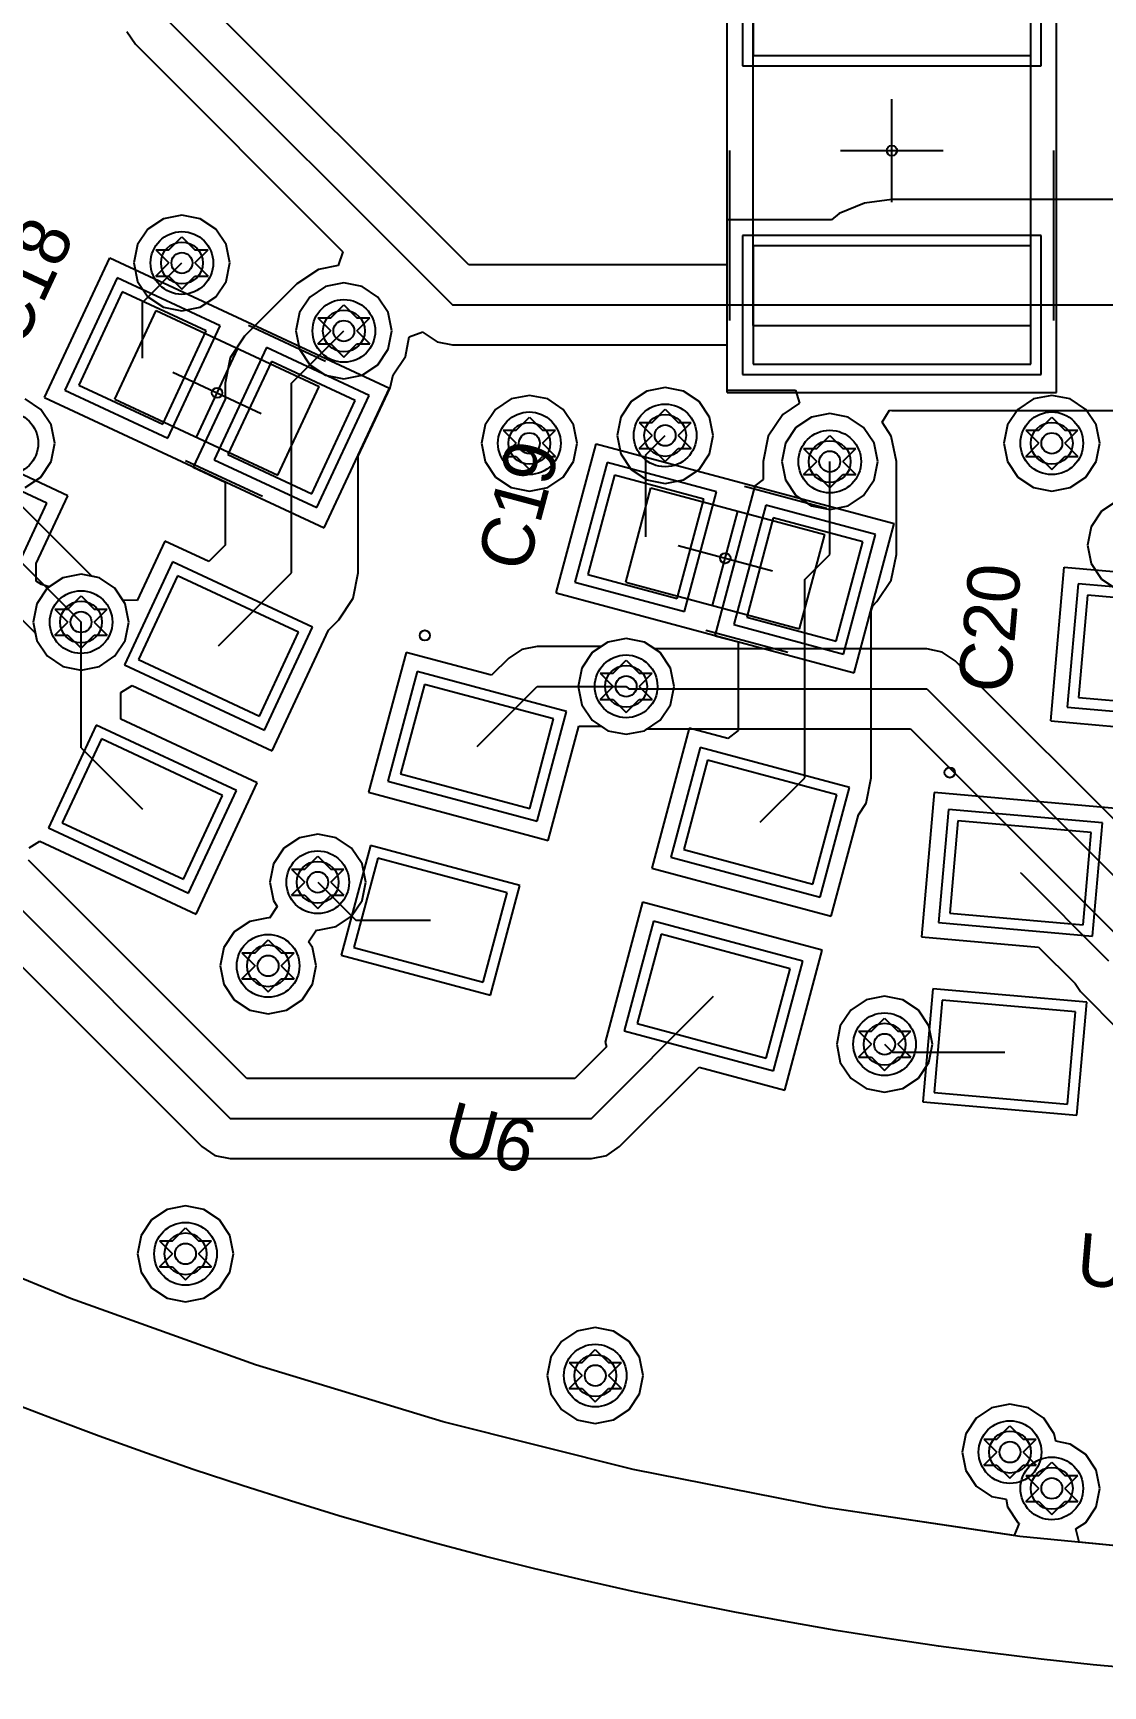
# Model space of a CAD drawing. Header units: millimetres. Extents: x 7.3 to 18.4, y 2.4 to 9.4.
# Drawn here: x 8.81 to 9.22, y 2.524 to 3.157 of the extents above; entities that cross this region are included whole.
import ezdxf

# ---------------------------------------------------------------- set-up
doc = ezdxf.new("R2010")
doc.units = ezdxf.units.MM
doc.header["$MEASUREMENT"] = 0
for name, color, linetype in [('BottomLayer', 5, 'Continuous'), ('BottomSolder', 6, 'Continuous'), ('DrillDrawing', 1, 'Continuous'), ('Mechanical1', 6, 'Continuous'), ('Mechanical13', 56, 'Continuous'), ('Mechanical15', 56, 'Continuous'), ('MidLayer1', 16, 'Continuous'), ('MidLayer2', 76, 'Continuous'), ('MultiLayer', 9, 'Continuous'), ('TopLayer', 1, 'Continuous'), ('TopOverlay', 2, 'Continuous'), ('TopPaste', 8, 'Continuous'), ('TopSolder', 216, 'Continuous'), ('ViaHoleLayer', 16, 'Continuous')]:
    doc.layers.add(name, color=color, linetype=linetype)

msp = doc.modelspace()

# ---------------------------------------------------------------- linework, layer by layer
at = {"layer": 'BottomLayer'}
for p, q in [((8.83248, 2.94911), (8.66302, 3.11857)), ((8.6522, 3.10776), (8.82839, 2.93157)), ((8.64749, 3.09085), (8.81085, 2.92749)), ((8.91602, 3.05598), (8.91204, 3.05002)), ((8.92198, 3.05996), (8.91602, 3.05598)), ((8.929, 3.06135), (8.92198, 3.05996)), ((8.93602, 3.05996), (8.929, 3.06135)), ((8.94198, 3.05598), (8.93602, 3.05996)), ((8.94596, 3.05002), (8.94198, 3.05598)), ((8.91204, 3.05002), (8.91065, 3.043)), ((8.94735, 3.043), (8.94596, 3.05002)), ((8.91065, 3.043), (8.91204, 3.03598)), ((8.94596, 3.03598), (8.94735, 3.043)), ((8.91204, 3.03598), (8.91602, 3.03002)), ((8.94198, 3.03002), (8.94596, 3.03598)), ((8.91602, 3.03002), (8.92198, 3.02604)), ((8.92198, 3.02604), (8.929, 3.02465)), ((8.929, 3.02465), (8.93602, 3.02604)), ((8.93602, 3.02604), (8.94198, 3.03002)), ((9.115, 3.01135), (9.10798, 3.00996)), ((9.12202, 3.00996), (9.115, 3.01135)), ((9.10202, 3.00598), (9.09804, 3.00002)), ((9.10798, 3.00996), (9.10202, 3.00598)), ((9.12798, 3.00598), (9.12202, 3.00996)), ((9.13196, 3.00002), (9.12798, 3.00598)), ((9.09804, 3.00002), (9.09665, 2.993)), ((9.13335, 2.993), (9.13196, 3.00002)), ((9.09665, 2.993), (9.09804, 2.98598)), ((9.13196, 2.98598), (9.13335, 2.993)), ((9.09804, 2.98598), (9.10202, 2.98002)), ((9.12798, 2.98002), (9.13196, 2.98598)), ((9.10202, 2.98002), (9.10798, 2.97604)), ((9.12202, 2.97604), (9.12798, 2.98002)), ((9.10798, 2.97604), (9.115, 2.97465)), ((9.115, 2.97465), (9.12202, 2.97604)), ((8.83541, 2.94853), (8.83248, 2.94911)), ((8.84136, 2.94455), (8.83541, 2.94853)), ((8.84534, 2.9386), (8.84136, 2.94455)), ((8.84674, 2.93157), (8.84534, 2.9386)), ((8.84534, 2.92455), (8.84674, 2.93157)), ((8.81085, 2.92749), (8.81143, 2.92455)), ((8.81143, 2.92455), (8.81541, 2.9186)), ((8.84136, 2.9186), (8.84534, 2.92455)), ((9.03002, 2.92392), (9.02407, 2.91995)), ((9.03705, 2.92532), (9.03002, 2.92392)), ((9.04407, 2.92392), (9.03705, 2.92532)), ((9.04803, 2.92128), (9.04407, 2.92392)), ((8.81541, 2.9186), (8.82136, 2.91462)), ((8.83541, 2.91462), (8.84136, 2.9186)), ((9.02407, 2.91995), (9.02009, 2.91399)), ((9.1522, 2.92128), (9.04803, 2.92128)), ((9.15806, 2.92011), (9.1522, 2.92128)), ((9.16302, 2.9168), (9.15806, 2.92011)), ((9.24586, 2.83396), (9.16302, 2.9168)), ((8.82136, 2.91462), (8.82839, 2.91322)), ((8.82839, 2.91322), (8.83541, 2.91462)), ((9.02009, 2.91399), (9.01869, 2.90697)), ((9.01869, 2.90697), (9.02009, 2.89995)), ((9.03705, 2.90697), (9.03803, 2.90598)), ((9.03803, 2.90598), (9.1522, 2.90598)), ((9.1522, 2.90598), (9.24177, 2.81642)), ((9.02009, 2.89995), (9.02407, 2.89399)), ((9.02407, 2.89399), (9.03002, 2.89001)), ((9.03002, 2.89001), (9.03705, 2.88862)), ((9.03705, 2.88862), (9.04407, 2.89001)), ((9.04407, 2.89001), (9.04508, 2.89069)), ((9.04508, 2.89069), (9.14587, 2.89069)), ((9.14587, 2.89069), (9.22423, 2.81233)), ((8.8244, 2.67264), (8.75503, 2.70137)), ((8.89511, 2.64734), (8.8244, 2.67264)), ((8.96696, 2.62554), (8.89511, 2.64734)), ((9.0398, 2.6073), (8.96696, 2.62554)), ((9.11345, 2.59265), (9.0398, 2.6073)), ((9.18773, 2.58163), (9.11345, 2.59265)), ((9.26245, 2.57427), (9.18773, 2.58163))]:
    msp.add_line(p, q, dxfattribs=at)
for centre in [(8.867, 3.069), (8.929, 3.043), (9, 3), (9.052, 3.003), (9.2, 3), (9.115, 2.993), (8.82839, 2.93157), (9.03705, 2.90697), (8.919, 2.832), (8.9, 2.8), (9.136, 2.77), (8.86839, 2.68979), (9.02524, 2.64319), (9.184, 2.6139), (9.2, 2.6)]:
    msp.add_circle(centre, 0.008, dxfattribs=at)
at = {"layer": 'BottomSolder'}
for centre in [(8.867, 3.069), (8.929, 3.043), (8.8, 3), (9, 3), (9.052, 3.003), (9.2, 3), (9.115, 2.993), (8.82839, 2.93157), (9.03705, 2.90697), (8.919, 2.832), (8.9, 2.8), (9.136, 2.77), (8.86839, 2.68979), (9.02524, 2.64319), (9.184, 2.6139), (9.2, 2.6)]:
    msp.add_circle(centre, 0.012, dxfattribs=at)
at = {"layer": 'DrillDrawing'}
for p, q in [((8.862, 3.074), (8.867, 3.079)), ((8.867, 3.079), (8.872, 3.074)), ((8.857, 3.074), (8.862, 3.069)), ((8.857, 3.074), (8.862, 3.074)), ((8.857, 3.064), (8.862, 3.069)), ((8.872, 3.074), (8.877, 3.074)), ((8.872, 3.069), (8.877, 3.074)), ((8.872, 3.069), (8.877, 3.064)), ((8.857, 3.064), (8.862, 3.064)), ((8.862, 3.064), (8.867, 3.059)), ((8.867, 3.059), (8.872, 3.064)), ((8.872, 3.064), (8.877, 3.064)), ((8.924, 3.048), (8.929, 3.053)), ((8.929, 3.053), (8.934, 3.048)), ((8.919, 3.048), (8.924, 3.043)), ((8.919, 3.048), (8.924, 3.048)), ((8.919, 3.038), (8.924, 3.043)), ((8.934, 3.048), (8.939, 3.048)), ((8.934, 3.043), (8.939, 3.048)), ((8.934, 3.043), (8.939, 3.038)), ((8.919, 3.038), (8.924, 3.038)), ((8.924, 3.038), (8.929, 3.033)), ((8.929, 3.033), (8.934, 3.038)), ((8.934, 3.038), (8.939, 3.038)), ((9.047, 3.008), (9.052, 3.013)), ((9.052, 3.013), (9.057, 3.008)), ((8.99, 3.005), (8.995, 3)), ((8.99, 3.005), (8.995, 3.005)), ((8.995, 3.005), (9, 3.01)), ((9, 3.01), (9.005, 3.005)), ((9.005, 3.005), (9.01, 3.005)), ((9.005, 3), (9.01, 3.005)), ((9.042, 3.008), (9.047, 3.003)), ((9.042, 3.008), (9.047, 3.008)), ((9.057, 3.008), (9.062, 3.008)), ((9.057, 3.003), (9.062, 3.008)), ((9.19, 3.005), (9.195, 3)), ((9.19, 3.005), (9.195, 3.005)), ((9.195, 3.005), (9.2, 3.01)), ((9.2, 3.01), (9.205, 3.005)), ((9.205, 3.005), (9.21, 3.005)), ((9.205, 3), (9.21, 3.005)), ((8.99, 2.995), (8.995, 3)), ((9.005, 3), (9.01, 2.995)), ((9.042, 2.998), (9.047, 3.003)), ((9.057, 3.003), (9.062, 2.998)), ((9.11, 2.998), (9.115, 3.003)), ((9.115, 3.003), (9.12, 2.998)), ((9.19, 2.995), (9.195, 3)), ((9.205, 3), (9.21, 2.995)), ((8.99, 2.995), (8.995, 2.995)), ((8.995, 2.995), (9, 2.99)), ((9, 2.99), (9.005, 2.995)), ((9.005, 2.995), (9.01, 2.995)), ((9.042, 2.998), (9.047, 2.998)), ((9.047, 2.998), (9.052, 2.993)), ((9.052, 2.993), (9.057, 2.998)), ((9.057, 2.998), (9.062, 2.998)), ((9.105, 2.998), (9.11, 2.993)), ((9.105, 2.998), (9.11, 2.998)), ((9.105, 2.988), (9.11, 2.993)), ((9.12, 2.998), (9.125, 2.998)), ((9.12, 2.993), (9.125, 2.998)), ((9.12, 2.993), (9.125, 2.988)), ((9.19, 2.995), (9.195, 2.995)), ((9.195, 2.995), (9.2, 2.99)), ((9.2, 2.99), (9.205, 2.995)), ((9.205, 2.995), (9.21, 2.995)), ((9.105, 2.988), (9.11, 2.988)), ((9.11, 2.988), (9.115, 2.983)), ((9.115, 2.983), (9.12, 2.988)), ((9.12, 2.988), (9.125, 2.988)), ((8.81839, 2.93657), (8.82339, 2.93157)), ((8.81839, 2.93657), (8.82339, 2.93657)), ((8.82339, 2.93657), (8.82839, 2.94157)), ((8.82839, 2.94157), (8.83339, 2.93657)), ((8.83339, 2.93657), (8.83839, 2.93657)), ((8.83339, 2.93157), (8.83839, 2.93657)), ((8.81839, 2.92657), (8.82339, 2.93157)), ((8.83339, 2.93157), (8.83839, 2.92657)), ((8.81839, 2.92657), (8.82339, 2.92657)), ((8.82339, 2.92657), (8.82839, 2.92157)), ((8.82839, 2.92157), (8.83339, 2.92657)), ((8.83339, 2.92657), (8.83839, 2.92657)), ((9.03205, 2.91197), (9.03705, 2.91697)), ((9.03705, 2.91697), (9.04205, 2.91197)), ((9.02705, 2.91197), (9.03205, 2.90697)), ((9.02705, 2.91197), (9.03205, 2.91197)), ((9.04205, 2.91197), (9.04705, 2.91197)), ((9.04205, 2.90697), (9.04705, 2.91197)), ((9.02705, 2.90197), (9.03205, 2.90697)), ((9.04205, 2.90697), (9.04705, 2.90197)), ((9.02705, 2.90197), (9.03205, 2.90197)), ((9.03205, 2.90197), (9.03705, 2.89697)), ((9.03705, 2.89697), (9.04205, 2.90197)), ((9.04205, 2.90197), (9.04705, 2.90197)), ((8.914, 2.837), (8.919, 2.842)), ((8.919, 2.842), (8.924, 2.837)), ((8.909, 2.837), (8.914, 2.832)), ((8.909, 2.837), (8.914, 2.837)), ((8.924, 2.837), (8.929, 2.837)), ((8.924, 2.832), (8.929, 2.837)), ((8.909, 2.827), (8.914, 2.832)), ((8.924, 2.832), (8.929, 2.827)), ((8.909, 2.827), (8.914, 2.827)), ((8.914, 2.827), (8.919, 2.822)), ((8.919, 2.822), (8.924, 2.827)), ((8.924, 2.827), (8.929, 2.827)), ((8.895, 2.805), (8.9, 2.81)), ((8.9, 2.81), (8.905, 2.805)), ((8.89, 2.805), (8.895, 2.8)), ((8.89, 2.805), (8.895, 2.805)), ((8.905, 2.805), (8.91, 2.805)), ((8.905, 2.8), (8.91, 2.805)), ((8.89, 2.795), (8.895, 2.8)), ((8.905, 2.8), (8.91, 2.795)), ((8.89, 2.795), (8.895, 2.795)), ((8.895, 2.795), (8.9, 2.79)), ((8.9, 2.79), (8.905, 2.795)), ((8.905, 2.795), (8.91, 2.795)), ((9.131, 2.775), (9.136, 2.78)), ((9.136, 2.78), (9.141, 2.775)), ((9.126, 2.775), (9.131, 2.77)), ((9.126, 2.775), (9.131, 2.775)), ((9.141, 2.775), (9.146, 2.775)), ((9.141, 2.77), (9.146, 2.775)), ((9.126, 2.765), (9.131, 2.77)), ((9.126, 2.765), (9.131, 2.765)), ((9.131, 2.765), (9.136, 2.76)), ((9.136, 2.76), (9.141, 2.765)), ((9.141, 2.77), (9.146, 2.765)), ((9.141, 2.765), (9.146, 2.765)), ((8.86339, 2.69479), (8.86839, 2.69979)), ((8.86839, 2.69979), (8.87339, 2.69479)), ((8.85839, 2.69479), (8.86339, 2.68979)), ((8.85839, 2.69479), (8.86339, 2.69479)), ((8.85839, 2.68479), (8.86339, 2.68979)), ((8.87339, 2.69479), (8.87839, 2.69479)), ((8.87339, 2.68979), (8.87839, 2.69479)), ((8.87339, 2.68979), (8.87839, 2.68479)), ((8.85839, 2.68479), (8.86339, 2.68479)), ((8.86339, 2.68479), (8.86839, 2.67979)), ((8.86839, 2.67979), (8.87339, 2.68479)), ((8.87339, 2.68479), (8.87839, 2.68479)), ((9.02024, 2.64819), (9.02524, 2.65319)), ((9.02524, 2.65319), (9.03024, 2.64819)), ((9.01524, 2.64819), (9.02024, 2.64319)), ((9.01524, 2.64819), (9.02024, 2.64819)), ((9.03024, 2.64819), (9.03524, 2.64819)), ((9.03024, 2.64319), (9.03524, 2.64819)), ((9.01524, 2.63819), (9.02024, 2.64319)), ((9.01524, 2.63819), (9.02024, 2.63819)), ((9.02024, 2.63819), (9.02524, 2.63319)), ((9.02524, 2.63319), (9.03024, 2.63819)), ((9.03024, 2.64319), (9.03524, 2.63819)), ((9.03024, 2.63819), (9.03524, 2.63819)), ((9.179, 2.6189), (9.184, 2.6239)), ((9.184, 2.6239), (9.189, 2.6189)), ((9.174, 2.6189), (9.179, 2.6139)), ((9.174, 2.6189), (9.179, 2.6189)), ((9.174, 2.6089), (9.179, 2.6139)), ((9.189, 2.6189), (9.194, 2.6189)), ((9.189, 2.6139), (9.194, 2.6189)), ((9.189, 2.6139), (9.194, 2.6089)), ((9.174, 2.6089), (9.179, 2.6089)), ((9.179, 2.6089), (9.184, 2.6039)), ((9.184, 2.6039), (9.189, 2.6089)), ((9.189, 2.6089), (9.194, 2.6089)), ((9.195, 2.605), (9.2, 2.61)), ((9.2, 2.61), (9.205, 2.605)), ((9.19, 2.605), (9.195, 2.6)), ((9.19, 2.605), (9.195, 2.605)), ((9.19, 2.595), (9.195, 2.6)), ((9.205, 2.605), (9.21, 2.605)), ((9.205, 2.6), (9.21, 2.605)), ((9.205, 2.6), (9.21, 2.595)), ((9.19, 2.595), (9.195, 2.595)), ((9.195, 2.595), (9.2, 2.59)), ((9.2, 2.59), (9.205, 2.595)), ((9.205, 2.595), (9.21, 2.595))]:
    msp.add_line(p, q, dxfattribs=at)
at = {"layer": 'Mechanical1'}
msp.add_circle((9.37681, 4.09921), 1.5748, dxfattribs=at)
at = {"layer": 'Mechanical13'}
for p, q in [((9.08563, 3.04507), (9.08563, 3.17893)), ((9.19193, 3.04507), (9.19193, 3.17893)), ((8.84133, 3.01692), (8.85714, 3.05082)), ((8.85714, 3.05082), (8.91958, 3.0217)), ((9.08563, 3.04507), (9.19193, 3.04507)), ((8.90377, 2.9878), (8.91958, 3.0217)), ((8.84133, 3.01692), (8.90377, 2.9878)), ((9.03688, 2.94685), (9.04656, 2.98298)), ((9.04656, 2.98298), (9.11312, 2.96515)), ((9.10343, 2.92902), (9.11312, 2.96515)), ((9.03688, 2.94685), (9.10343, 2.92902))]:
    msp.add_line(p, q, dxfattribs=at)
at = {"layer": 'Mechanical15'}
for p, q in [((9.07579, 3.01948), (9.07579, 3.20452)), ((9.20177, 3.01948), (9.20177, 3.20452)), ((9.13878, 3.09232), (9.13878, 3.13169)), ((9.1191, 3.112), (9.15847, 3.112)), ((8.81445, 3.01751), (8.83941, 3.07103)), ((8.83941, 3.07103), (8.94646, 3.02111)), ((8.87255, 3.00236), (8.88836, 3.03626)), ((8.86351, 3.02721), (8.8974, 3.01141)), ((8.81445, 3.01751), (8.9215, 2.96759)), ((8.9215, 2.96759), (8.94646, 3.02111)), ((9.07579, 3.01948), (9.20177, 3.01948)), ((9.01031, 2.94276), (9.0256, 2.99981)), ((9.0256, 2.99981), (9.13969, 2.96924)), ((9.07016, 2.93794), (9.07984, 2.97406)), ((9.1244, 2.91219), (9.13969, 2.96924)), ((9.05694, 2.96084), (9.09306, 2.95116)), ((9.1996, 2.89373), (9.20474, 2.95256)), ((9.20474, 2.95256), (9.3224, 2.94227)), ((9.01031, 2.94276), (9.1244, 2.91219)), ((9.1996, 2.89373), (9.31726, 2.88344))]:
    msp.add_line(p, q, dxfattribs=at)
at = {"layer": 'MidLayer1'}
for p, q in [((8.91602, 3.05598), (8.91204, 3.05002)), ((8.92198, 3.05996), (8.91602, 3.05598)), ((8.929, 3.06135), (8.92198, 3.05996)), ((8.93602, 3.05996), (8.929, 3.06135)), ((8.94198, 3.05598), (8.93602, 3.05996)), ((8.94596, 3.05002), (8.94198, 3.05598)), ((8.91204, 3.05002), (8.91065, 3.043)), ((8.94735, 3.043), (8.94596, 3.05002)), ((8.91065, 3.043), (8.91204, 3.03598)), ((8.94596, 3.03598), (8.94735, 3.043)), ((8.91204, 3.03598), (8.91602, 3.03002)), ((8.94198, 3.03002), (8.94596, 3.03598)), ((8.91602, 3.03002), (8.92198, 3.02604)), ((8.92198, 3.02604), (8.929, 3.02465)), ((8.929, 3.02465), (8.93602, 3.02604)), ((8.93602, 3.02604), (8.94198, 3.03002)), ((9.115, 3.01135), (9.10798, 3.00996)), ((9.12202, 3.00996), (9.115, 3.01135)), ((9.10202, 3.00598), (9.09804, 3.00002)), ((9.10798, 3.00996), (9.10202, 3.00598)), ((9.12798, 3.00598), (9.12202, 3.00996)), ((9.13196, 3.00002), (9.12798, 3.00598)), ((9.09804, 3.00002), (9.09665, 2.993)), ((9.13335, 2.993), (9.13196, 3.00002)), ((9.09665, 2.993), (9.09804, 2.98598)), ((9.13196, 2.98598), (9.13335, 2.993)), ((9.09804, 2.98598), (9.10202, 2.98002)), ((9.12798, 2.98002), (9.13196, 2.98598)), ((9.10202, 2.98002), (9.10798, 2.97604)), ((9.12202, 2.97604), (9.12798, 2.98002)), ((9.10798, 2.97604), (9.115, 2.97465)), ((9.115, 2.97465), (9.12202, 2.97604)), ((8.82136, 2.94853), (8.81541, 2.94455)), ((8.82839, 2.94993), (8.82136, 2.94853)), ((8.83541, 2.94853), (8.82839, 2.94993)), ((8.84136, 2.94455), (8.83541, 2.94853)), ((8.81541, 2.94455), (8.81143, 2.9386)), ((8.84534, 2.9386), (8.84136, 2.94455)), ((8.81143, 2.9386), (8.81003, 2.93157)), ((8.84674, 2.93157), (8.84534, 2.9386)), ((8.81003, 2.93157), (8.81143, 2.92455)), ((8.84534, 2.92455), (8.84674, 2.93157)), ((8.81143, 2.92455), (8.81541, 2.9186)), ((8.84136, 2.9186), (8.84534, 2.92455)), ((9.03002, 2.92392), (9.02407, 2.91995)), ((9.03705, 2.92532), (9.03002, 2.92392)), ((9.04407, 2.92392), (9.03705, 2.92532)), ((9.05002, 2.91995), (9.04407, 2.92392)), ((8.81541, 2.9186), (8.82136, 2.91462)), ((8.83541, 2.91462), (8.84136, 2.9186)), ((9.02407, 2.91995), (9.02009, 2.91399)), ((9.054, 2.91399), (9.05002, 2.91995)), ((8.82136, 2.91462), (8.82839, 2.91322)), ((8.82839, 2.91322), (8.83541, 2.91462)), ((9.02009, 2.91399), (9.01869, 2.90697)), ((9.0554, 2.90697), (9.054, 2.91399)), ((9.01869, 2.90697), (9.02009, 2.89995)), ((9.054, 2.89995), (9.0554, 2.90697)), ((9.02009, 2.89995), (9.02407, 2.89399)), ((9.05002, 2.89399), (9.054, 2.89995)), ((9.02407, 2.89399), (9.03002, 2.89001)), ((9.04407, 2.89001), (9.05002, 2.89399)), ((9.03002, 2.89001), (9.03705, 2.88862)), ((9.03705, 2.88862), (9.04407, 2.89001)), ((8.8244, 2.67264), (8.75503, 2.70137)), ((8.89511, 2.64734), (8.8244, 2.67264)), ((8.96696, 2.62554), (8.89511, 2.64734)), ((9.0398, 2.6073), (8.96696, 2.62554)), ((9.11345, 2.59265), (9.0398, 2.6073)), ((9.18773, 2.58163), (9.11345, 2.59265)), ((9.26245, 2.57427), (9.18773, 2.58163))]:
    msp.add_line(p, q, dxfattribs=at)
for centre in [(8.867, 3.069), (8.929, 3.043), (9, 3), (9.052, 3.003), (9.2, 3), (9.115, 2.993), (8.82839, 2.93157), (9.03705, 2.90697), (8.919, 2.832), (8.9, 2.8), (9.136, 2.77), (8.86839, 2.68979), (9.02524, 2.64319), (9.184, 2.6139), (9.2, 2.6)]:
    msp.add_circle(centre, 0.008, dxfattribs=at)
at = {"layer": 'MidLayer2'}
for p, q in [((8.867, 3.08735), (8.85998, 3.08596)), ((8.87402, 3.08596), (8.867, 3.08735)), ((8.85402, 3.08198), (8.85004, 3.07602)), ((8.85998, 3.08596), (8.85402, 3.08198)), ((8.87998, 3.08198), (8.87402, 3.08596)), ((8.88396, 3.07602), (8.87998, 3.08198)), ((8.85004, 3.07602), (8.84865, 3.069)), ((8.88535, 3.069), (8.88396, 3.07602)), ((8.84865, 3.069), (8.85004, 3.06198)), ((8.88396, 3.06198), (8.88535, 3.069)), ((8.85004, 3.06198), (8.85402, 3.05602)), ((8.87998, 3.05602), (8.88396, 3.06198)), ((8.85402, 3.05602), (8.85998, 3.05204)), ((8.87402, 3.05204), (8.87998, 3.05602)), ((8.85998, 3.05204), (8.867, 3.05065)), ((8.867, 3.05065), (8.87402, 3.05204)), ((9, 3.01835), (8.99298, 3.01696)), ((9.00702, 3.01696), (9, 3.01835)), ((9.04498, 3.01996), (9.03902, 3.01598)), ((9.052, 3.02135), (9.04498, 3.01996)), ((9.05902, 3.01996), (9.052, 3.02135)), ((9.06498, 3.01598), (9.05902, 3.01996)), ((9.2, 3.01835), (9.19298, 3.01696)), ((9.20702, 3.01696), (9.2, 3.01835)), ((8.81298, 3.01298), (8.80702, 3.01696)), ((8.81696, 3.00702), (8.81298, 3.01298)), ((8.98702, 3.01298), (8.98304, 3.00702)), ((8.99298, 3.01696), (8.98702, 3.01298)), ((9.01298, 3.01298), (9.00702, 3.01696)), ((9.01696, 3.00702), (9.01298, 3.01298)), ((9.03902, 3.01598), (9.03504, 3.01002)), ((9.06896, 3.01002), (9.06498, 3.01598)), ((9.18702, 3.01298), (9.18304, 3.00702)), ((9.19298, 3.01696), (9.18702, 3.01298)), ((9.21298, 3.01298), (9.20702, 3.01696)), ((9.21696, 3.00702), (9.21298, 3.01298)), ((8.81835, 3), (8.81696, 3.00702)), ((8.98304, 3.00702), (8.98165, 3)), ((9.01835, 3), (9.01696, 3.00702)), ((9.03504, 3.01002), (9.03365, 3.003)), ((9.07035, 3.003), (9.06896, 3.01002)), ((9.18304, 3.00702), (9.18165, 3)), ((9.21835, 3), (9.21696, 3.00702)), ((8.81696, 2.99298), (8.81835, 3)), ((8.98165, 3), (8.98304, 2.99298)), ((9.01696, 2.99298), (9.01835, 3)), ((9.03365, 3.003), (9.03504, 2.99598)), ((9.06896, 2.99598), (9.07035, 3.003)), ((9.18165, 3), (9.18304, 2.99298)), ((9.21696, 2.99298), (9.21835, 3)), ((8.81298, 2.98702), (8.81696, 2.99298)), ((8.98304, 2.99298), (8.98702, 2.98702)), ((9.01298, 2.98702), (9.01696, 2.99298)), ((9.03504, 2.99598), (9.03902, 2.99002)), ((9.06498, 2.99002), (9.06896, 2.99598)), ((9.18304, 2.99298), (9.18702, 2.98702)), ((9.21298, 2.98702), (9.21696, 2.99298)), ((8.80702, 2.98304), (8.81298, 2.98702)), ((8.98702, 2.98702), (8.99298, 2.98304)), ((9.00702, 2.98304), (9.01298, 2.98702)), ((9.03902, 2.99002), (9.04498, 2.98604)), ((9.04498, 2.98604), (9.052, 2.98465)), ((9.052, 2.98465), (9.05902, 2.98604)), ((9.05902, 2.98604), (9.06498, 2.99002)), ((9.18702, 2.98702), (9.19298, 2.98304)), ((9.20702, 2.98304), (9.21298, 2.98702)), ((8.99298, 2.98304), (9, 2.98165)), ((9, 2.98165), (9.00702, 2.98304)), ((9.19298, 2.98304), (9.2, 2.98165)), ((9.2, 2.98165), (9.20702, 2.98304)), ((9.21902, 2.97398), (9.21504, 2.96802)), ((9.22498, 2.97796), (9.21902, 2.97398)), ((9.21504, 2.96802), (9.21365, 2.961)), ((9.21365, 2.961), (9.21504, 2.95398)), ((8.82136, 2.94853), (8.81541, 2.94455)), ((8.82839, 2.94993), (8.82136, 2.94853)), ((8.83541, 2.94853), (8.82839, 2.94993)), ((8.84136, 2.94455), (8.83541, 2.94853)), ((9.21504, 2.95398), (9.21902, 2.94802)), ((9.21902, 2.94802), (9.22498, 2.94404)), ((8.81541, 2.94455), (8.81143, 2.9386)), ((8.84534, 2.9386), (8.84136, 2.94455)), ((8.81143, 2.9386), (8.81003, 2.93157)), ((8.84674, 2.93157), (8.84534, 2.9386)), ((8.81003, 2.93157), (8.81143, 2.92455)), ((8.84534, 2.92455), (8.84674, 2.93157)), ((8.81143, 2.92455), (8.81541, 2.9186)), ((8.84136, 2.9186), (8.84534, 2.92455)), ((9.03002, 2.92392), (9.02407, 2.91995)), ((9.03705, 2.92532), (9.03002, 2.92392)), ((9.04407, 2.92392), (9.03705, 2.92532)), ((9.05002, 2.91995), (9.04407, 2.92392)), ((8.81541, 2.9186), (8.82136, 2.91462)), ((8.83541, 2.91462), (8.84136, 2.9186)), ((9.02407, 2.91995), (9.02009, 2.91399)), ((9.054, 2.91399), (9.05002, 2.91995)), ((8.82136, 2.91462), (8.82839, 2.91322)), ((8.82839, 2.91322), (8.83541, 2.91462)), ((9.02009, 2.91399), (9.01869, 2.90697)), ((9.0554, 2.90697), (9.054, 2.91399)), ((9.01869, 2.90697), (9.02009, 2.89995)), ((9.054, 2.89995), (9.0554, 2.90697)), ((9.02009, 2.89995), (9.02407, 2.89399)), ((9.05002, 2.89399), (9.054, 2.89995)), ((9.02407, 2.89399), (9.03002, 2.89001)), ((9.04407, 2.89001), (9.05002, 2.89399)), ((9.03002, 2.89001), (9.03705, 2.88862)), ((9.03705, 2.88862), (9.04407, 2.89001)), ((8.91198, 2.84896), (8.90602, 2.84498)), ((8.919, 2.85035), (8.91198, 2.84896)), ((8.92602, 2.84896), (8.919, 2.85035)), ((8.93198, 2.84498), (8.92602, 2.84896)), ((8.90602, 2.84498), (8.90204, 2.83902)), ((8.93596, 2.83902), (8.93198, 2.84498)), ((8.90204, 2.83902), (8.90065, 2.832)), ((8.93735, 2.832), (8.93596, 2.83902)), ((8.90065, 2.832), (8.90204, 2.82498)), ((8.93596, 2.82498), (8.93735, 2.832)), ((8.90353, 2.82275), (8.90053, 2.81825)), ((8.90204, 2.82498), (8.90353, 2.82275)), ((8.93198, 2.81902), (8.93596, 2.82498)), ((8.89298, 2.81696), (8.88702, 2.81298)), ((8.9, 2.81835), (8.89298, 2.81696)), ((8.90053, 2.81825), (8.9, 2.81835)), ((8.92602, 2.81504), (8.93198, 2.81902)), ((8.88702, 2.81298), (8.88304, 2.80702)), ((8.91547, 2.80925), (8.91847, 2.81375)), ((8.91696, 2.80702), (8.91547, 2.80925)), ((8.91847, 2.81375), (8.919, 2.81365)), ((8.919, 2.81365), (8.92602, 2.81504)), ((8.88304, 2.80702), (8.88165, 2.8)), ((8.91835, 2.8), (8.91696, 2.80702)), ((8.88165, 2.8), (8.88304, 2.79298)), ((8.91696, 2.79298), (8.91835, 2.8)), ((8.88304, 2.79298), (8.88702, 2.78702)), ((8.91298, 2.78702), (8.91696, 2.79298)), ((8.88702, 2.78702), (8.89298, 2.78304)), ((8.90702, 2.78304), (8.91298, 2.78702)), ((9.12898, 2.78696), (9.12302, 2.78298)), ((9.136, 2.78835), (9.12898, 2.78696)), ((9.14302, 2.78696), (9.136, 2.78835)), ((9.14898, 2.78298), (9.14302, 2.78696)), ((8.89298, 2.78304), (8.9, 2.78165)), ((8.9, 2.78165), (8.90702, 2.78304)), ((9.12302, 2.78298), (9.11904, 2.77702)), ((9.15296, 2.77702), (9.14898, 2.78298)), ((9.11904, 2.77702), (9.11765, 2.77)), ((9.15435, 2.77), (9.15296, 2.77702)), ((9.11765, 2.77), (9.11904, 2.76298)), ((9.15296, 2.76298), (9.15435, 2.77)), ((9.11904, 2.76298), (9.12302, 2.75702)), ((9.14898, 2.75702), (9.15296, 2.76298)), ((9.12302, 2.75702), (9.12898, 2.75304)), ((9.12898, 2.75304), (9.136, 2.75165)), ((9.136, 2.75165), (9.14302, 2.75304)), ((9.14302, 2.75304), (9.14898, 2.75702)), ((8.86839, 2.70814), (8.86137, 2.70674)), ((8.87542, 2.70674), (8.86839, 2.70814)), ((8.8244, 2.67264), (8.75503, 2.70137)), ((8.85541, 2.70276), (8.85144, 2.69681)), ((8.86137, 2.70674), (8.85541, 2.70276)), ((8.88137, 2.70276), (8.87542, 2.70674)), ((8.88535, 2.69681), (8.88137, 2.70276)), ((8.85144, 2.69681), (8.85004, 2.68979)), ((8.88674, 2.68979), (8.88535, 2.69681)), ((8.85004, 2.68979), (8.85144, 2.68276)), ((8.88535, 2.68276), (8.88674, 2.68979)), ((8.85144, 2.68276), (8.85541, 2.67681)), ((8.88137, 2.67681), (8.88535, 2.68276)), ((8.85541, 2.67681), (8.86137, 2.67283)), ((8.87542, 2.67283), (8.88137, 2.67681)), ((8.89511, 2.64734), (8.8244, 2.67264)), ((8.86137, 2.67283), (8.86839, 2.67143)), ((8.86839, 2.67143), (8.87542, 2.67283)), ((9.01821, 2.66014), (9.01226, 2.65617)), ((9.02524, 2.66154), (9.01821, 2.66014)), ((9.03226, 2.66014), (9.02524, 2.66154)), ((9.03821, 2.65617), (9.03226, 2.66014)), ((9.01226, 2.65617), (9.00828, 2.65021)), ((9.04219, 2.65021), (9.03821, 2.65617)), ((8.96696, 2.62554), (8.89511, 2.64734)), ((9.00828, 2.65021), (9.00688, 2.64319)), ((9.04359, 2.64319), (9.04219, 2.65021)), ((9.00688, 2.64319), (9.00828, 2.63617)), ((9.04219, 2.63617), (9.04359, 2.64319)), ((9.00828, 2.63617), (9.01226, 2.63021)), ((9.03821, 2.63021), (9.04219, 2.63617)), ((9.184, 2.63225), (9.17698, 2.63086)), ((9.19102, 2.63086), (9.184, 2.63225)), ((9.0398, 2.6073), (8.96696, 2.62554)), ((9.01226, 2.63021), (9.01821, 2.62623)), ((9.01821, 2.62623), (9.02524, 2.62484)), ((9.02524, 2.62484), (9.03226, 2.62623)), ((9.03226, 2.62623), (9.03821, 2.63021)), ((9.17102, 2.62688), (9.16704, 2.62092)), ((9.17698, 2.63086), (9.17102, 2.62688)), ((9.19698, 2.62688), (9.19102, 2.63086)), ((9.20096, 2.62092), (9.19698, 2.62688)), ((9.16704, 2.62092), (9.16565, 2.6139)), ((9.20153, 2.61805), (9.20096, 2.62092)), ((9.16565, 2.6139), (9.16704, 2.60688)), ((9.20702, 2.61696), (9.20153, 2.61805)), ((9.21298, 2.61298), (9.20702, 2.61696)), ((9.21696, 2.60702), (9.21298, 2.61298)), ((9.11345, 2.59265), (9.0398, 2.6073)), ((9.16704, 2.60688), (9.17102, 2.60092)), ((9.21835, 2.6), (9.21696, 2.60702)), ((9.17102, 2.60092), (9.17698, 2.59694)), ((9.21696, 2.59298), (9.21835, 2.6)), ((9.17698, 2.59694), (9.18247, 2.59585)), ((9.18247, 2.59585), (9.18304, 2.59298)), ((9.18563, 2.58194), (9.11345, 2.59265)), ((9.18304, 2.59298), (9.18702, 2.58702)), ((9.21298, 2.58702), (9.21696, 2.59298)), ((9.18747, 2.58672), (9.18563, 2.58194)), ((9.18702, 2.58702), (9.18747, 2.58672)), ((9.20925, 2.58453), (9.21298, 2.58702)), ((9.21054, 2.57938), (9.20925, 2.58453)), ((9.26245, 2.57427), (9.21054, 2.57938))]:
    msp.add_line(p, q, dxfattribs=at)
for centre in [(8.867, 3.069), (8.929, 3.043), (9, 3), (9.052, 3.003), (9.2, 3), (9.115, 2.993), (8.82839, 2.93157), (9.03705, 2.90697), (8.919, 2.832), (8.9, 2.8), (9.136, 2.77), (8.86839, 2.68979), (9.02524, 2.64319), (9.184, 2.6139), (9.2, 2.6)]:
    msp.add_circle(centre, 0.008, dxfattribs=at)
at = {"layer": 'MultiLayer'}
for centre in [(8.867, 3.069), (8.929, 3.043), (9, 3), (9.052, 3.003), (9.2, 3), (9.115, 2.993), (8.82839, 2.93157), (9.03705, 2.90697), (8.919, 2.832), (8.9, 2.8), (9.136, 2.77), (8.86839, 2.68979), (9.02524, 2.64319), (9.184, 2.6139), (9.2, 2.6)]:
    msp.add_circle(centre, 0.008, dxfattribs=at)
at = {"layer": 'TopLayer'}
for p, q in [((9.08563, 3.19369), (9.08563, 3.14842)), ((9.19193, 3.14842), (9.19193, 3.19369)), ((8.97689, 3.06824), (8.87529, 3.16984)), ((8.86, 3.1635), (8.97056, 3.05294)), ((8.84587, 3.15765), (8.84919, 3.15269)), ((8.84919, 3.15269), (8.92859, 3.07328)), ((9.08563, 3.14842), (9.19193, 3.14842)), ((9.11861, 3.08788), (9.11561, 3.08558)), ((9.12834, 3.09192), (9.11861, 3.08788)), ((9.13878, 3.09329), (9.12834, 3.09192)), ((9.50392, 3.09329), (9.13878, 3.09329)), ((9.11561, 3.08558), (9.07563, 3.08558)), ((9.07563, 3.08558), (9.07563, 3.06824)), ((9.19193, 3.07558), (9.08563, 3.07558)), ((9.08563, 3.07558), (9.08563, 3.03031)), ((9.19193, 3.03031), (9.19193, 3.07558)), ((8.85191, 3.05391), (8.867, 3.069)), ((8.92859, 3.07328), (8.92676, 3.06804)), ((9.07563, 3.06824), (8.97689, 3.06824)), ((8.91925, 3.06655), (8.91098, 3.06102)), ((8.92676, 3.06804), (8.91925, 3.06655)), ((8.84417, 3.05795), (8.82753, 3.02227)), ((8.87629, 3.04298), (8.84417, 3.05795)), ((8.91098, 3.06102), (8.89098, 3.04102)), ((8.85191, 3.03262), (8.85191, 3.05391)), ((8.97056, 3.05294), (9.13878, 3.05294)), ((9.13878, 3.05294), (9.28278, 3.05294)), ((8.85965, 3.00729), (8.87629, 3.04298)), ((8.909, 3.023), (8.929, 3.043)), ((8.89098, 3.04102), (8.88545, 3.03275)), ((8.95255, 3.03325), (8.95404, 3.04076)), ((8.95404, 3.04076), (8.95928, 3.04259)), ((8.95928, 3.04259), (8.95974, 3.04213)), ((8.95974, 3.04213), (8.96471, 3.03882)), ((8.96471, 3.03882), (8.97056, 3.03765)), ((8.97056, 3.03765), (9.07563, 3.03765)), ((9.07563, 3.03765), (9.07563, 3.02031)), ((8.88545, 3.03275), (8.88351, 3.023)), ((8.90126, 3.03133), (8.88462, 2.99565)), ((8.93338, 3.01635), (8.90126, 3.03133)), ((8.94782, 3.02617), (8.95255, 3.03325)), ((9.08563, 3.03031), (9.19193, 3.03031)), ((8.94667, 3.02119), (8.94782, 3.02617)), ((8.82753, 3.02227), (8.85965, 3.00729)), ((8.88351, 3.023), (8.88351, 3.01692)), ((8.909, 3.006), (8.909, 3.023)), ((8.93449, 2.99508), (8.94667, 3.02119)), ((8.94667, 3.02119), (8.94667, 3.02119)), ((9.07563, 3.02031), (9.10187, 3.02031)), ((9.10187, 3.02031), (9.10339, 3.01531)), ((8.88351, 3.01692), (8.87133, 2.99081)), ((8.91674, 2.98067), (8.93338, 3.01635)), ((9.10339, 3.01531), (9.09698, 3.01102)), ((9.13501, 3.00805), (9.13791, 3.01271)), ((9.13791, 3.01271), (9.13878, 3.0126)), ((9.13878, 3.0126), (9.54254, 3.0126)), ((8.82328, 2.97993), (8.75877, 3.01001)), ((8.909, 2.95043), (8.909, 3.006)), ((9.09698, 3.01102), (9.09145, 3.00275)), ((9.13855, 3.00275), (9.13501, 3.00805)), ((9.04458, 2.99558), (9.052, 3.003)), ((9.09145, 3.00275), (9.08951, 2.993)), ((9.14049, 2.993), (9.13855, 3.00275)), ((8.88462, 2.99565), (8.91674, 2.98067)), ((8.93449, 2.95043), (8.93449, 2.99508)), ((9.04458, 2.96415), (9.04458, 2.99558)), ((9.08951, 2.993), (9.08951, 2.98613)), ((9.115, 2.95743), (9.115, 2.993)), ((9.14049, 2.95743), (9.14049, 2.993)), ((8.87133, 2.99081), (8.88351, 2.98513)), ((9.03256, 2.98775), (9.02237, 2.94972)), ((9.06678, 2.97858), (9.03256, 2.98775)), ((9.08951, 2.98613), (9.08633, 2.9837)), ((8.81116, 2.95395), (8.82328, 2.97993)), ((8.88351, 2.98513), (8.88351, 2.96099)), ((9.08633, 2.9837), (9.07097, 2.92635)), ((9.08633, 2.9837), (9.08633, 2.9837)), ((9.0566, 2.94055), (9.06678, 2.97858)), ((9.0934, 2.97145), (9.08322, 2.93342)), ((9.12763, 2.96228), (9.0934, 2.97145)), ((8.86046, 2.96259), (8.84982, 2.93977)), ((8.87727, 2.95475), (8.86046, 2.96259)), ((8.88351, 2.96099), (8.87727, 2.95475)), ((9.11744, 2.92425), (9.12763, 2.96228)), ((9.10542, 2.94785), (9.115, 2.95743)), ((9.13855, 2.94767), (9.14049, 2.95743)), ((8.81116, 2.9472), (8.81116, 2.95395)), ((8.82136, 2.94853), (8.81616, 2.94506)), ((8.82839, 2.94993), (8.82136, 2.94853)), ((8.83541, 2.94853), (8.82839, 2.94993)), ((8.84136, 2.94455), (8.83541, 2.94853)), ((8.86529, 2.9493), (8.85032, 2.91719)), ((8.91168, 2.92767), (8.86529, 2.9493)), ((8.881, 2.92243), (8.909, 2.95043)), ((8.93255, 2.94067), (8.93449, 2.95043)), ((9.02237, 2.94972), (9.0566, 2.94055)), ((8.81323, 2.94591), (8.81116, 2.9472)), ((8.81616, 2.94506), (8.81323, 2.94591)), ((8.84441, 2.94), (8.84136, 2.94455)), ((9.10542, 2.872), (9.10542, 2.94785)), ((9.13302, 2.9394), (9.13855, 2.94767)), ((9.21369, 2.9419), (9.21026, 2.90268)), ((9.24899, 2.93881), (9.21369, 2.9419)), ((8.84982, 2.93977), (8.84441, 2.94)), ((8.92702, 2.93241), (8.93255, 2.94067)), ((9.13091, 2.93589), (9.13143, 2.9378)), ((9.13091, 2.872), (9.13091, 2.93589)), ((9.13143, 2.9378), (9.13302, 2.9394)), ((8.82839, 2.88348), (8.82839, 2.93157)), ((8.92308, 2.92847), (8.92702, 2.93241)), ((9.08322, 2.93342), (9.11744, 2.92425)), ((8.89671, 2.89556), (8.91168, 2.92767)), ((8.90154, 2.88227), (8.92308, 2.92847)), ((9.03002, 2.92392), (9.02754, 2.92226)), ((9.03705, 2.92532), (9.03002, 2.92392)), ((9.04407, 2.92392), (9.03705, 2.92532)), ((9.05002, 2.91995), (9.04407, 2.92392)), ((9.07097, 2.92635), (9.07993, 2.92395)), ((9.07993, 2.92395), (9.07993, 2.89002)), ((8.85032, 2.91719), (8.89671, 2.89556)), ((8.9528, 2.91998), (8.93845, 2.86644)), ((8.98557, 2.9112), (8.9528, 2.91998)), ((8.99215, 2.91778), (8.98557, 2.9112)), ((8.99712, 2.9211), (8.99215, 2.91778)), ((9.00297, 2.92226), (8.99712, 2.9211)), ((9.02754, 2.92226), (9.00297, 2.92226)), ((9.054, 2.91399), (9.05002, 2.91995)), ((9.0554, 2.90697), (9.054, 2.91399)), ((8.84368, 2.9046), (8.8479, 2.90728)), ((8.84368, 2.89439), (8.84368, 2.9046)), ((8.8479, 2.90728), (8.90154, 2.88227)), ((8.95987, 2.90774), (8.9507, 2.87351)), ((9.0093, 2.89449), (8.95987, 2.90774)), ((8.98, 2.884), (9.00297, 2.90697)), ((9.00297, 2.90697), (9.03705, 2.90697)), ((9.054, 2.89995), (9.0554, 2.90697)), ((9.05002, 2.89399), (9.054, 2.89995)), ((9.21026, 2.90268), (9.24556, 2.89959)), ((8.89585, 2.87007), (8.84368, 2.89439)), ((9.00013, 2.86026), (9.0093, 2.89449)), ((9.0072, 2.84802), (9.0189, 2.89167)), ((9.0189, 2.89167), (9.02754, 2.89167)), ((9.02754, 2.89167), (9.03002, 2.89001)), ((9.04407, 2.89001), (9.05002, 2.89399)), ((8.83618, 2.88686), (8.8212, 2.85475)), ((8.88256, 2.86523), (8.83618, 2.88686)), ((9.03002, 2.89001), (9.03705, 2.88862)), ((9.03705, 2.88862), (9.04407, 2.89001)), ((9.06118, 2.89094), (9.04683, 2.8374)), ((9.07597, 2.88698), (9.06118, 2.89094)), ((9.07993, 2.89002), (9.07597, 2.88698)), ((8.82839, 2.88348), (8.85188, 2.85999)), ((9.06825, 2.8787), (9.05908, 2.84447)), ((9.11769, 2.86545), (9.06825, 2.8787)), ((8.9507, 2.87351), (9.00013, 2.86026)), ((9.08838, 2.85496), (9.10542, 2.872)), ((9.12897, 2.86225), (9.13091, 2.872)), ((8.87242, 2.81983), (8.89585, 2.87007)), ((8.93845, 2.86644), (9.0072, 2.84802)), ((9.15497, 2.86635), (9.15013, 2.81113)), ((9.22588, 2.86014), (9.15497, 2.86635)), ((8.86759, 2.83312), (8.88256, 2.86523)), ((9.10851, 2.83122), (9.11769, 2.86545)), ((9.12598, 2.85777), (9.12897, 2.86225)), ((8.8212, 2.85475), (8.86759, 2.83312)), ((9.11559, 2.81898), (9.12598, 2.85777)), ((9.16406, 2.85551), (9.16097, 2.82022)), ((9.21504, 2.85105), (9.16406, 2.85551)), ((8.80859, 2.84518), (8.81267, 2.84769)), ((8.81267, 2.84769), (8.87242, 2.81983)), ((9.21195, 2.81576), (9.21504, 2.85105)), ((8.89181, 2.75691), (8.8083, 2.84042)), ((8.94203, 2.84119), (8.93286, 2.80696)), ((8.99147, 2.82794), (8.94203, 2.84119)), ((9.05908, 2.84447), (9.10851, 2.83122)), ((8.79295, 2.83413), (8.88547, 2.74161)), ((9.04683, 2.8374), (9.11559, 2.81898)), ((9.188, 2.83564), (9.1881, 2.83564)), ((9.1881, 2.83564), (9.22177, 2.80197)), ((8.919, 2.832), (8.93355, 2.81745)), ((8.9823, 2.79371), (8.99147, 2.82794)), ((8.78214, 2.82332), (8.87466, 2.7308)), ((9.04335, 2.82439), (9.029, 2.77085)), ((9.1121, 2.80597), (9.04335, 2.82439)), ((8.93355, 2.81745), (8.96217, 2.81745)), ((9.16097, 2.82022), (9.21195, 2.81576)), ((9.05042, 2.81215), (9.04125, 2.77792)), ((9.09985, 2.7989), (9.05042, 2.81215)), ((9.15013, 2.81113), (9.1949, 2.80721)), ((8.93286, 2.80696), (8.9823, 2.79371)), ((9.09775, 2.75243), (9.1121, 2.80597)), ((9.1949, 2.80721), (9.20889, 2.79322)), ((9.09068, 2.76467), (9.09985, 2.7989)), ((9.20889, 2.79322), (9.21096, 2.79013)), ((9.21096, 2.79013), (9.22648, 2.77461)), ((9.02375, 2.74161), (9.07055, 2.78841)), ((9.15805, 2.78688), (9.15496, 2.75158)), ((9.20904, 2.78242), (9.15805, 2.78688)), ((9.04125, 2.77792), (9.09068, 2.76467)), ((9.20595, 2.74712), (9.20904, 2.78242)), ((9.029, 2.77085), (9.029, 2.77085)), ((9.029, 2.77085), (9.0295, 2.76899)), ((9.0295, 2.76899), (9.01742, 2.75691)), ((9.136, 2.77), (9.139, 2.767)), ((9.139, 2.767), (9.182, 2.767)), ((9.03457, 2.7308), (9.06498, 2.76121)), ((9.06498, 2.76121), (9.09775, 2.75243)), ((9.01742, 2.75691), (8.89181, 2.75691)), ((9.15496, 2.75158), (9.20595, 2.74712)), ((8.88547, 2.74161), (9.02375, 2.74161)), ((8.87466, 2.7308), (8.87962, 2.72748)), ((8.87962, 2.72748), (8.88547, 2.72632)), ((9.02375, 2.72632), (9.02961, 2.72748)), ((9.02961, 2.72748), (9.03457, 2.7308)), ((8.88547, 2.72632), (9.02375, 2.72632)), ((8.8244, 2.67264), (8.75503, 2.70137)), ((8.89511, 2.64734), (8.8244, 2.67264)), ((8.96696, 2.62554), (8.89511, 2.64734)), ((9.0398, 2.6073), (8.96696, 2.62554)), ((9.11345, 2.59265), (9.0398, 2.6073)), ((9.18773, 2.58163), (9.11345, 2.59265)), ((9.26245, 2.57427), (9.18773, 2.58163))]:
    msp.add_line(p, q, dxfattribs=at)
for centre in [(8.867, 3.069), (8.929, 3.043), (9, 3), (9.052, 3.003), (9.2, 3), (9.115, 2.993), (8.82839, 2.93157), (9.03705, 2.90697), (8.919, 2.832), (8.9, 2.8), (9.136, 2.77), (8.86839, 2.68979), (9.02524, 2.64319), (9.184, 2.6139), (9.2, 2.6)]:
    msp.add_circle(centre, 0.008, dxfattribs=at)
at = {"layer": 'TopOverlay'}
for p, q in [((9.07677, 3.04704), (9.07677, 3.112)), ((9.20079, 3.04704), (9.20079, 3.112)), ((8.89252, 3.04518), (8.92196, 3.03145)), ((8.86839, 2.99344), (8.89783, 2.97971)), ((9.08239, 2.98357), (9.11376, 2.97516)), ((9.06761, 2.92843), (9.09899, 2.92002))]:
    msp.add_line(p, q, dxfattribs=at)
for centre in [(9.13878, 3.112), (8.88045, 3.01931), (9.075, 2.956), (8.95999, 2.92645), (9.16093, 2.87397)]:
    msp.add_circle(centre, 0.00197, dxfattribs=at)
at = {"layer": 'TopPaste'}
for p, q in [((9.08563, 3.19369), (9.08563, 3.14842)), ((9.19193, 3.14842), (9.19193, 3.19369)), ((9.08563, 3.14842), (9.19193, 3.14842)), ((9.19193, 3.07558), (9.08563, 3.07558)), ((9.08563, 3.07558), (9.08563, 3.03031)), ((9.19193, 3.03031), (9.19193, 3.07558)), ((8.84417, 3.05795), (8.82753, 3.02227)), ((8.87629, 3.04298), (8.84417, 3.05795)), ((8.85965, 3.00729), (8.87629, 3.04298)), ((8.90126, 3.03133), (8.88462, 2.99565)), ((8.93338, 3.01635), (8.90126, 3.03133)), ((9.08563, 3.03031), (9.19193, 3.03031)), ((8.82753, 3.02227), (8.85965, 3.00729)), ((8.91674, 2.98067), (8.93338, 3.01635)), ((8.88462, 2.99565), (8.91674, 2.98067)), ((9.03256, 2.98775), (9.02237, 2.94972)), ((9.06678, 2.97858), (9.03256, 2.98775)), ((9.0566, 2.94055), (9.06678, 2.97858)), ((9.0934, 2.97145), (9.08322, 2.93342)), ((9.12763, 2.96228), (9.0934, 2.97145)), ((9.11744, 2.92425), (9.12763, 2.96228)), ((8.86529, 2.9493), (8.85032, 2.91719)), ((8.91168, 2.92767), (8.86529, 2.9493)), ((9.02237, 2.94972), (9.0566, 2.94055)), ((9.21369, 2.9419), (9.21026, 2.90268)), ((9.24899, 2.93881), (9.21369, 2.9419)), ((9.08322, 2.93342), (9.11744, 2.92425)), ((8.89671, 2.89556), (8.91168, 2.92767)), ((8.85032, 2.91719), (8.89671, 2.89556)), ((8.95987, 2.90774), (8.9507, 2.87351)), ((9.0093, 2.89449), (8.95987, 2.90774)), ((9.21026, 2.90268), (9.24556, 2.89959)), ((9.00013, 2.86026), (9.0093, 2.89449)), ((8.83618, 2.88686), (8.8212, 2.85475)), ((8.88256, 2.86523), (8.83618, 2.88686)), ((9.06825, 2.8787), (9.05908, 2.84447)), ((9.11769, 2.86545), (9.06825, 2.8787)), ((8.9507, 2.87351), (9.00013, 2.86026)), ((8.86759, 2.83312), (8.88256, 2.86523)), ((9.10851, 2.83122), (9.11769, 2.86545)), ((8.8212, 2.85475), (8.86759, 2.83312)), ((9.16406, 2.85551), (9.16097, 2.82022)), ((9.21504, 2.85105), (9.16406, 2.85551)), ((9.21195, 2.81576), (9.21504, 2.85105)), ((8.94203, 2.84119), (8.93286, 2.80696)), ((8.99147, 2.82794), (8.94203, 2.84119)), ((9.05908, 2.84447), (9.10851, 2.83122)), ((8.9823, 2.79371), (8.99147, 2.82794)), ((9.16097, 2.82022), (9.21195, 2.81576)), ((9.05042, 2.81215), (9.04125, 2.77792)), ((9.09985, 2.7989), (9.05042, 2.81215)), ((8.93286, 2.80696), (8.9823, 2.79371)), ((9.09068, 2.76467), (9.09985, 2.7989)), ((9.15805, 2.78688), (9.15496, 2.75158)), ((9.20904, 2.78242), (9.15805, 2.78688)), ((9.04125, 2.77792), (9.09068, 2.76467)), ((9.20595, 2.74712), (9.20904, 2.78242)), ((9.15496, 2.75158), (9.20595, 2.74712))]:
    msp.add_line(p, q, dxfattribs=at)
at = {"layer": 'TopSolder'}
for p, q in [((9.08163, 3.19769), (9.08163, 3.14442)), ((9.19593, 3.14442), (9.19593, 3.19769)), ((9.08163, 3.14442), (9.19593, 3.14442)), ((9.19593, 3.07958), (9.08163, 3.07958)), ((9.08163, 3.07958), (9.08163, 3.02631)), ((9.19593, 3.02631), (9.19593, 3.07958)), ((8.84224, 3.06327), (8.82222, 3.02033)), ((8.8816, 3.04491), (8.84224, 3.06327)), ((8.86158, 3.00198), (8.8816, 3.04491)), ((8.89933, 3.03664), (8.87931, 2.99371)), ((8.93869, 3.01829), (8.89933, 3.03664)), ((9.08163, 3.02631), (9.19593, 3.02631)), ((8.82222, 3.02033), (8.86158, 3.00198)), ((8.91867, 2.97536), (8.93869, 3.01829)), ((8.8153, 2.97703), (8.76167, 3.00204)), ((8.87931, 2.99371), (8.91867, 2.97536)), ((9.02973, 2.99265), (9.01747, 2.94689)), ((9.07168, 2.98141), (9.02973, 2.99265)), ((9.05942, 2.93565), (9.07168, 2.98141)), ((8.79695, 2.93766), (8.8153, 2.97703)), ((9.09058, 2.97635), (9.07832, 2.93059)), ((9.13253, 2.96511), (9.09058, 2.97635)), ((9.12027, 2.91935), (9.13253, 2.96511)), ((8.86336, 2.95462), (8.845, 2.91525)), ((8.917, 2.92961), (8.86336, 2.95462)), ((9.01747, 2.94689), (9.05942, 2.93565)), ((9.21005, 2.94623), (9.20593, 2.89904)), ((9.25332, 2.94245), (9.21005, 2.94623)), ((8.89864, 2.89024), (8.917, 2.92961)), ((9.07832, 2.93059), (9.12027, 2.91935)), ((8.845, 2.91525), (8.89864, 2.89024)), ((8.95704, 2.91264), (8.9458, 2.87068)), ((9.0142, 2.89732), (8.95704, 2.91264)), ((9.00296, 2.85536), (9.0142, 2.89732)), ((9.20593, 2.89904), (9.24919, 2.89526)), ((8.83424, 2.89217), (8.81589, 2.85281)), ((8.88788, 2.86716), (8.83424, 2.89217)), ((9.06542, 2.88359), (9.05418, 2.84164)), ((9.12258, 2.86828), (9.06542, 2.88359)), ((8.86952, 2.8278), (8.88788, 2.86716)), ((8.9458, 2.87068), (9.00296, 2.85536)), ((9.11134, 2.82632), (9.12258, 2.86828)), ((9.16042, 2.85985), (9.15663, 2.81658)), ((9.21938, 2.85469), (9.16042, 2.85985)), ((9.21559, 2.81142), (9.21938, 2.85469)), ((8.81589, 2.85281), (8.86952, 2.8278)), ((8.93921, 2.84609), (8.92797, 2.80413)), ((8.99637, 2.83077), (8.93921, 2.84609)), ((9.05418, 2.84164), (9.11134, 2.82632)), ((8.98513, 2.78881), (8.99637, 2.83077)), ((9.04759, 2.81704), (9.03635, 2.77509)), ((9.10475, 2.80173), (9.04759, 2.81704)), ((9.15663, 2.81658), (9.21559, 2.81142)), ((8.92797, 2.80413), (8.98513, 2.78881)), ((9.09351, 2.75977), (9.10475, 2.80173)), ((9.15441, 2.79121), (9.15063, 2.74795)), ((9.21337, 2.78606), (9.15441, 2.79121)), ((9.20959, 2.74279), (9.21337, 2.78606)), ((9.03635, 2.77509), (9.09351, 2.75977)), ((9.15063, 2.74795), (9.20959, 2.74279))]:
    msp.add_line(p, q, dxfattribs=at)
for centre in [(8.867, 3.069), (8.929, 3.043), (8.8, 3), (9, 3), (9.052, 3.003), (9.2, 3), (9.115, 2.993), (8.82839, 2.93157), (9.03705, 2.90697), (8.919, 2.832), (8.9, 2.8), (9.136, 2.77), (8.86839, 2.68979), (9.02524, 2.64319), (9.184, 2.6139), (9.2, 2.6)]:
    msp.add_circle(centre, 0.012, dxfattribs=at)
at = {"layer": 'ViaHoleLayer'}
for centre in [(8.867, 3.069), (8.929, 3.043), (9.052, 3.003), (9, 3), (9.2, 3), (9.115, 2.993), (8.82839, 2.93157), (9.03705, 2.90697), (8.919, 2.832), (8.9, 2.8), (9.136, 2.77), (8.86839, 2.68979), (9.02524, 2.64319), (9.184, 2.6139), (9.2, 2.6)]:
    msp.add_circle(centre, 0.004, dxfattribs=at)

# ---------------------------------------------------------------- texts
at = {"layer": 'TopOverlay'}
for s, rotation, p in [('C18', 65, (8.80545, 3.03531)), ('C19', 75, (8.999, 2.95)), ('C20', 85, (9.184, 2.904)), ('U6', 345, (8.966, 2.729)), ('U7', 355, (9.209, 2.678))]:
    msp.add_text(s, height=0.02, rotation=rotation, dxfattribs=at).set_placement(p)

doc.saveas('drawing.dxf')
